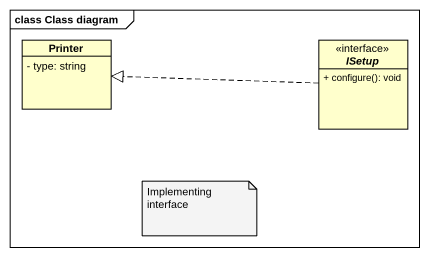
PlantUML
@startuml
mainframe class Class diagram
hide circle
hide empty members
skinparam classAttributeIconSize 0
class Printer {
  - type: string
}
interface ISetup {
  + configure(): void
}
ISetup .left.|> Printer
note as N1
  Implementing interface
end note
@enduml
